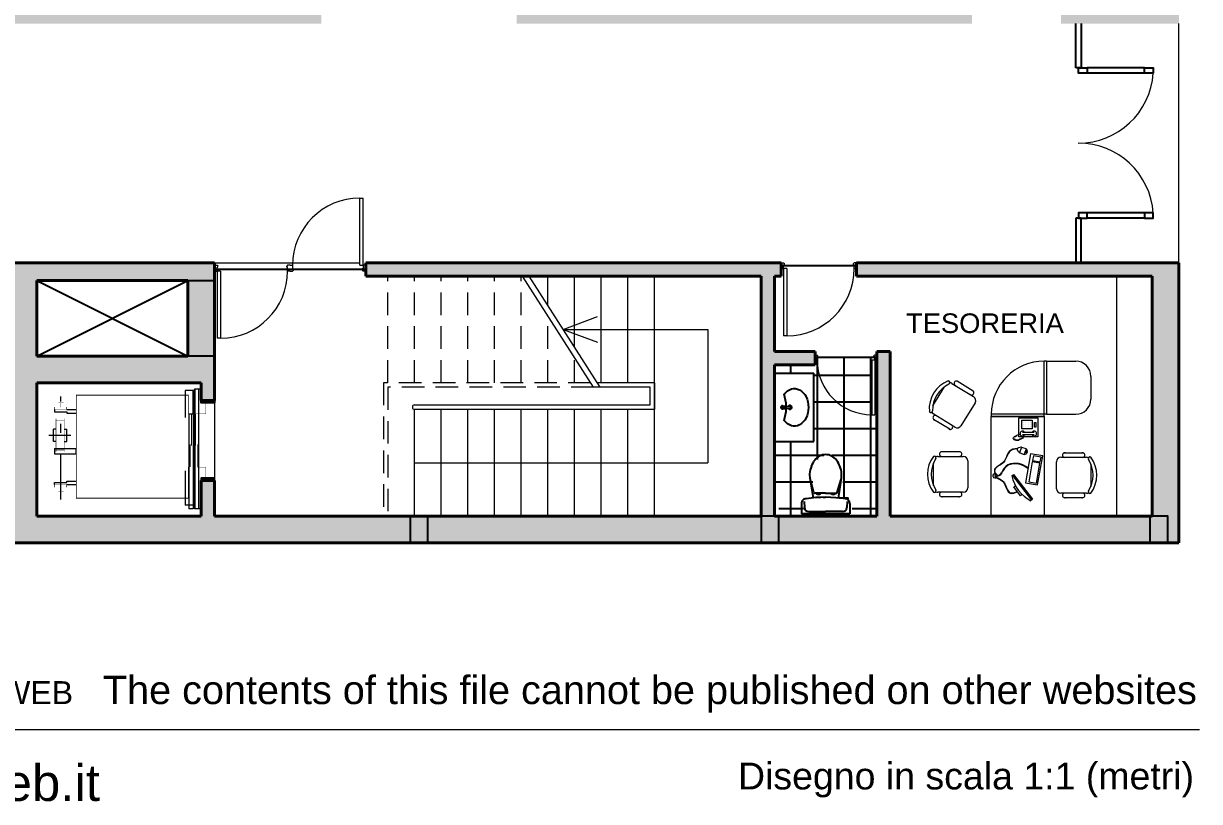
# Model space of a CAD drawing. Header units: millimetres. Extents: x 402.6 to 431.2, y 170 to 191.3.
# Drawn here: x 417.98 to 431.21, y 170.9 to 179.66 of the extents above; entities that cross this region are included whole.
import ezdxf

# ---------------------------------------------------------------- set-up
doc = ezdxf.new("R2010")
doc.units = ezdxf.units.MM
for name, pattern in [('TRATTEGGIATA', [19.05, 12.7, -6.35]), ('TRATTEGGIATA2', [9.525, 6.35, -3.175]), ('TRATTO-PUNTO', [1, 0.5, -0.25, 0, -0.25])]:
    doc.linetypes.add(name, pattern=pattern)
for name, color, linetype, lineweight in [('ARREDI attrezzature - furniture', 175, 'Continuous', 9), ('MURATURA sezioni - section wall', 7, 'Continuous', 40), ('PORTE finestre - doors windows', 252, 'Continuous', 5), ('PROIEZIONI - projections', 145, 'Continuous', 9), ('PROIEZIONI finissime - fine lines', 251, 'Continuous', 9), ('PROIEZIONI Tratteggiate - dashed', 1, 'TRATTEGGIATA2', 9), ('SCRITTE - TXT', 252, 'Continuous', 5), ('SEZIONI medie - small section', 2, 'Continuous', 25), ('www.archweb.it - All rights reserved', 2, 'Continuous', 5)]:
    doc.layers.add(name, color=color, linetype=linetype, lineweight=lineweight)
doc.layers.add('MURATURE tratteggi - hatch wall', color=253, linetype='Continuous', true_color=0xa8a8a8)
doc.layers.add('VETRATE sezioni - windows sections', color=171, linetype='Continuous', true_color=0x4d79ff)
doc.layers.add('PAVIMENTI - flooring', color=250, linetype='Continuous')
doc.layers.add('SANITARI', color=175, linetype='Continuous')
doc.layers.add('PILASTRI - structure', color=7, linetype='Continuous', plot=False)
doc.styles.get("Standard").update_dxf_attribs({"font": 'arial.ttf'})

msp = doc.modelspace()

# ---------------------------------------------------------------- hatches: boundary and pattern name
at = {"layer": 'MURATURE tratteggi - hatch wall'}
h = msp.add_hatch(color=256, dxfattribs=at)
h.dxf.hatch_style = 1
h.paths.add_polyline_path([(413.031, 188.304), (412.781, 188.304), (412.781, 188.054), (412.826, 188.054), (412.826, 179.807), (409.821, 179.807), (409.821, 180.5), (409.632, 180.5), (409.632, 180.35), (409.671, 180.35), (409.671, 179.657), (416.675, 179.657), (416.675, 180.039), (416.726, 180.039), (416.726, 180.189), (416.525, 180.189), (416.525, 179.807), (414.526, 179.807), (414.526, 180.307), (414.376, 180.307), (414.376, 179.807), (412.976, 179.807), (412.976, 181.007), (415.617, 181.007), (415.617, 181.157), (412.976, 181.157), (412.976, 188.054), (413.031, 188.054)])
h.paths.add_polyline_path([(408.031, 188.304), (407.781, 188.304), (407.781, 188.054), (407.821, 188.054), (407.821, 188.005), (407.971, 188.005), (407.971, 188.054), (408.031, 188.054)])
h.paths.add_polyline_path([(407.971, 187.1), (407.821, 187.1), (407.821, 185.083), (407.771, 185.083), (407.771, 184.983), (407.821, 184.983), (407.821, 179.657), (408.071, 179.657), (408.071, 180.35), (408.102, 180.35), (408.102, 180.5), (407.971, 180.5)])
h.paths.add_polyline_path([(403.031, 188.044), (403.516, 188.044), (403.516, 188.305), (402.781, 188.305), (402.781, 179.657), (403.031, 179.657), (403.031, 184.982), (406.866, 184.983), (406.866, 185.083), (403.031, 185.083)])
h.paths.add_polyline_path([(419.481, 188.344), (416.999, 188.344), (416.999, 188.044), (417.831, 188.044), (417.831, 180.189), (417.701, 180.189), (417.701, 180.039), (417.831, 180.039), (417.831, 179.657), (421.331, 179.657), (421.331, 179.807), (419.681, 179.807), (419.681, 180.307), (419.531, 180.307), (419.531, 179.807), (418.131, 179.807), (418.131, 181.007), (419.681, 181.007), (419.681, 181.157), (418.131, 181.157), (418.131, 183.157), (421.331, 183.157), (421.331, 183.307), (418.131, 183.307), (418.131, 188.044), (419.481, 188.044)])
h.paths.add_polyline_path([(423.643, 188.344), (420.981, 188.344), (420.981, 188.044), (422.331, 188.044), (422.331, 179.957), (422.481, 179.957), (422.481, 188.044), (423.643, 188.044)])
h.paths.add_polyline_path([(427.818, 188.344), (425.143, 188.344), (425.143, 188.044), (426.306, 188.044), (426.306, 183.307), (423.481, 183.307), (423.481, 183.157), (426.306, 183.157), (426.306, 181.157), (424.756, 181.157), (424.756, 181.007), (426.306, 181.007), (426.306, 179.807), (424.906, 179.807), (424.906, 180.307), (424.756, 180.307), (424.756, 179.807), (423.531, 179.807), (423.531, 179.657), (428.655, 179.657), (428.655, 179.807), (428.006, 179.807), (428.006, 180.307), (427.856, 180.307), (427.856, 179.807), (426.456, 179.807), (426.456, 181.007), (428.006, 181.007), (428.006, 181.157), (426.456, 181.157), (426.456, 183.157), (429.681, 183.157), (429.681, 183.307), (426.456, 183.307), (426.456, 188.044), (427.818, 188.044)])
h.paths.add_polyline_path([(430.981, 188.344), (429.318, 188.344), (429.318, 188.044), (430.681, 188.044), (430.681, 179.807), (429.655, 179.807), (429.655, 179.657), (430.981, 179.657)])
h.paths.add_polyline_path([(430.981, 176.965), (427.355, 176.965), (427.355, 176.815), (430.681, 176.815), (430.681, 174.115), (427.731, 174.115), (427.731, 175.965), (427.581, 175.965), (427.581, 174.115), (426.431, 174.115), (426.431, 175.815), (426.887, 175.815), (426.887, 175.965), (426.431, 175.965), (426.431, 176.815), (426.505, 176.815), (426.505, 176.965), (421.831, 176.965), (421.831, 176.815), (426.281, 176.815), (426.281, 174.115), (420.131, 174.115), (420.131, 174.515), (419.981, 174.515), (419.981, 174.115), (418.131, 174.115), (418.131, 175.615), (419.981, 175.615), (419.981, 175.415), (420.131, 175.415), (420.131, 176.965), (417.831, 176.965), (417.831, 175.965), (415.979, 175.965), (415.979, 175.815), (417.831, 175.815), (417.831, 174.115), (413.581, 174.115), (413.581, 176.815), (416.629, 176.815), (416.629, 176.965), (410.382, 176.965), (410.382, 176.815), (413.431, 176.815), (413.431, 174.115), (409.181, 174.115), (409.181, 175.815), (411.032, 175.815), (411.032, 175.965), (409.181, 175.965), (409.181, 176.965), (408.568, 176.965), (408.568, 176.815), (409.031, 176.815), (409.031, 174.115), (402.981, 174.115), (402.981, 176.815), (404.085, 176.815), (404.085, 176.965), (402.781, 176.965), (402.781, 173.815), (430.981, 173.815)])
h.paths.add_polyline_path([(419.831, 176.765), (419.831, 175.915), (418.131, 175.915), (418.131, 176.765)], flags=16)
at = {"layer": 'PAVIMENTI - flooring'}
h = msp.add_hatch(dxfattribs=at)
h.set_pattern_fill('_USER', color=256, scale=0.3, angle=90, style=0, double=1, pattern_type=0)
h.set_pattern_definition([(90, (446.41502, 103.99852), (-0.3, 1e-16), []), (180, (446.41502, 103.99852), (-1e-16, -0.3), [])])
h.paths.add_polyline_path([(427.581, 174.115), (426.481, 174.115), (426.481, 174.465), (426.431, 174.465), (426.431, 174.955), (426.874, 174.955), (426.874, 175.721), (426.431, 175.721), (426.431, 175.815), (426.887, 175.815), (426.887, 175.872), (426.91, 175.872, 0.414214), (427.527, 175.255), (427.558, 175.255), (427.558, 175.872), (427.581, 175.872), (427.581, 175.815)])
h.paths.add_polyline_path([(427.099, 174.79, 0.114706), (427.031, 174.806, 0.114706), (426.963, 174.79, 0.110468), (426.909, 174.743, 0.091357), (426.87, 174.675, 0.083251), (426.851, 174.591, 0.069464), (426.858, 174.522), (426.89, 174.319, 0.013532), (426.811, 174.309, 0.414361), (426.758, 174.256), (426.758, 174.141), (427.303, 174.141), (427.303, 174.256, 0.294145), (427.272, 174.304), (427.285, 174.304), (427.285, 174.321), (427.189, 174.321, -0.026908), (427.183, 174.318, 0.001904), (427.172, 174.319), (427.203, 174.514, 0.077173), (427.211, 174.591, 0.083251), (427.192, 174.675, 0.091357), (427.153, 174.743, 0.110468)], flags=16)
h.paths.add_polyline_path([(426.9, 174.379, -0.000145), (426.9, 174.379, -7656.146093), (426.9, 174.379, -0.000055), (426.9, 174.379, -0.000181), (426.9, 174.379, -4010.365613)], flags=0)
h.paths.add_polyline_path([(427.15, 174.371), (427.031, 174.371), (426.927, 174.371, 0.611278), (426.975, 174.371), (427.031, 174.371), (427.092, 174.371, 0.611278), (427.14, 174.371), (427.15, 174.371, 0.298545), (427.162, 174.379, -0.298545)], flags=0)
h.paths.add_polyline_path([(427.527, 175.255, -0.414214), (426.91, 175.872), (426.91, 175.898), (427.558, 175.898), (427.558, 175.872), (427.527, 175.872)])

# ---------------------------------------------------------------- linework, layer by layer
at = {"layer": 'ARREDI attrezzature - furniture', "linetype": 'Continuous', "ltscale": 0.8}
for p, q in [((430.281, 174.115), (430.281, 176.815)), ((429.467, 175.261), (429.467, 175.858)), ((429.492, 175.858), (429.467, 175.858)), ((429.492, 175.858), (429.82, 175.858)), ((429.492, 175.858), (429.492, 175.261)), ((428.428, 175.608), (428.671, 175.459)), ((428.667, 175.521), (428.485, 175.633)), ((429.991, 175.687), (429.991, 175.431)), ((428.213, 175.356), (428.344, 175.569)), ((428.688, 175.389), (428.529, 175.131)), ((428.46, 175.115), (428.216, 175.265)), ((428.403, 175.091), (428.22, 175.203)), ((429.467, 175.261), (428.869, 175.261)), ((428.869, 175.261), (428.869, 175.235)), ((429.467, 175.235), (428.869, 175.235)), ((428.869, 175.235), (429.467, 175.235)), ((428.869, 174.115), (428.869, 175.235)), ((429.181, 175.006), (429.181, 175.221)), ((429.181, 175.221), (429.394, 175.221)), ((429.214, 175.095), (429.214, 175.193)), ((429.214, 175.193), (429.329, 175.193)), ((429.329, 175.193), (429.329, 175.095)), ((429.394, 175.221), (429.394, 175.006)), ((429.492, 175.261), (429.467, 175.261)), ((429.467, 175.235), (429.467, 175.261)), ((429.467, 175.235), (429.467, 174.115)), ((429.492, 175.261), (429.82, 175.261)), ((429.329, 175.095), (429.214, 175.095)), ((429.234, 175.169), (429.234, 175.169)), ((429.234, 175.144), (429.234, 175.144)), ((429.234, 175.119), (429.234, 175.119)), ((429.259, 175.169), (429.259, 175.169)), ((429.259, 175.144), (429.259, 175.144)), ((429.259, 175.119), (429.259, 175.119)), ((429.284, 175.169), (429.284, 175.169)), ((429.284, 175.144), (429.284, 175.144)), ((429.284, 175.119), (429.284, 175.119)), ((429.308, 175.169), (429.308, 175.169)), ((429.308, 175.144), (429.308, 175.144)), ((429.308, 175.119), (429.308, 175.119)), ((429.358, 175.115), (429.358, 175.169)), ((429.358, 175.169), (429.37, 175.169)), ((429.37, 175.115), (429.358, 175.115)), ((429.37, 175.169), (429.37, 175.115)), ((429.116, 175), (429.111, 174.984)), ((429.124, 174.987), (429.119, 174.972)), ((429.129, 175.014), (429.124, 174.998)), ((429.134, 174.982), (429.129, 174.966)), ((429.14, 175.019), (429.134, 175.003)), ((429.145, 174.977), (429.14, 174.961)), ((429.15, 175.024), (429.145, 175.008)), ((429.155, 174.977), (429.15, 174.961)), ((429.161, 175.029), (429.155, 175.014)), ((429.166, 174.977), (429.161, 174.961)), ((429.196, 175.034), (429.166, 175.024)), ((429.176, 174.977), (429.171, 174.961)), ((429.394, 175.006), (429.181, 175.006)), ((429.187, 174.982), (429.182, 174.966)), ((429.197, 174.987), (429.192, 174.972)), ((429.208, 174.993), (429.203, 174.977)), ((429.218, 174.998), (429.213, 174.982)), ((429.353, 175.056), (429.221, 175.056)), ((429.353, 175.03), (429.221, 175.03)), ((429.229, 175.003), (429.224, 174.987)), ((428.52, 174.837), (428.305, 174.837)), ((429.21, 174.889), (429.188, 174.828)), ((429.191, 174.827), (429.24, 174.809)), ((429.262, 174.87), (429.213, 174.888)), ((429.262, 174.87), (429.24, 174.809)), ((429.313, 174.816), (429.255, 174.49)), ((429.45, 174.791), (429.313, 174.816)), ((429.69, 174.827), (429.904, 174.827)), ((428.219, 174.459), (428.219, 174.71)), ((428.269, 174.786), (428.555, 174.786)), ((428.606, 174.736), (428.606, 174.433)), ((429.332, 174.724), (429.293, 174.501)), ((429.417, 174.709), (429.332, 174.724)), ((429.344, 174.792), (429.335, 174.741)), ((429.335, 174.741), (429.421, 174.726)), ((429.43, 174.777), (429.344, 174.792)), ((429.378, 174.486), (429.417, 174.709)), ((429.392, 174.466), (429.45, 174.791)), ((429.421, 174.726), (429.43, 174.777)), ((429.603, 174.423), (429.603, 174.726)), ((429.654, 174.776), (429.94, 174.776)), ((429.99, 174.7), (429.99, 174.449)), ((429.101, 174.566), (429.121, 174.581)), ((429.11, 174.573), (429.322, 174.295)), ((429.121, 174.581), (429.334, 174.304)), ((429.125, 174.442), (429.143, 174.456)), ((429.2, 174.344), (429.125, 174.442)), ((429.255, 174.49), (429.392, 174.466)), ((429.293, 174.501), (429.378, 174.486)), ((428.555, 174.383), (428.269, 174.383)), ((428.52, 174.332), (428.305, 174.332)), ((429.218, 174.358), (429.2, 174.344)), ((429.334, 174.304), (429.313, 174.288)), ((429.94, 174.373), (429.654, 174.373)), ((429.69, 174.322), (429.904, 174.322)), ((429.467, 174.115), (428.869, 174.115))]:
    msp.add_line(p, q, dxfattribs=at)
for centre, radius, start, end in [((429.467, 175.261), 0.597, 90, 180), ((429.82, 175.687), 0.171, 0, 90), ((428.508, 175.322), 0.336, 111.5471, 185.2869), ((428.539, 175.303), 0.33, 115.9927, 180.8412), ((428.386, 175.616), 0.0184, 296.3896, 95.107), ((428.401, 175.565), 0.0504, 58.417, 86.0014), ((428.478, 175.608), 0.0263, 42.1568, 254.6772), ((428.648, 175.503), 0.0263, 222.1568, 74.6772), ((428.645, 175.416), 0.0504, 328.417, 58.417), ((429.82, 175.431), 0.171, 270, 0), ((428.19, 175.298), 0.0184, 201.7269, 0.4444), ((428.243, 175.308), 0.0504, 210.8325, 238.417), ((428.24, 175.221), 0.0263, 42.1568, 254.6772), ((428.41, 175.116), 0.0263, 222.1568, 74.6772), ((428.486, 175.158), 0.0504, 238.417, 328.417), ((429.221, 175.043), 0.0275, 28.4915, 331.5085), ((429.353, 175.043), 0.0275, 208.4915, 151.5085), ((428.313, 174.812), 0.0263, 73.7398, 286.2602), ((428.512, 174.812), 0.0263, 253.7398, 106.2602), ((429.181, 174.865), 0.02, 106.6074, 213.2226), ((429.258, 174.916), 0.112, 213.2226, 229.5202), ((429.207, 174.777), 0.112, 90.3098, 106.6074), ((429.198, 174.846), 0.02, 229.5202, 249.915), ((429.207, 174.869), 0.02, 69.915, 90.3098), ((429.244, 174.842), 0.0333, 262.4436, 57.3865), ((429.697, 174.801), 0.0263, 73.7398, 286.2602), ((429.897, 174.801), 0.0263, 253.7398, 106.2602), ((428.488, 174.585), 0.336, 143.1301, 216.8699), ((428.525, 174.585), 0.33, 147.5758, 212.4242), ((428.23, 174.771), 0.0184, 327.9726, 126.6901), ((428.269, 174.736), 0.0504, 90, 117.5844), ((428.555, 174.736), 0.0504, 0, 90), ((429.145, 174.549), 0.167, 122.059, 160.2445), ((429.145, 174.549), 0.162, 122.059, 160.2445), ((429.14, 174.489), 0.219, 48.7671, 112.5213), ((429.14, 174.489), 0.214, 47.9501, 112.5213), ((429.654, 174.726), 0.0504, 90, 180), ((429.94, 174.726), 0.0504, 62.4156, 90), ((429.979, 174.761), 0.0184, 53.3099, 212.0274), ((429.685, 174.574), 0.33, 327.5758, 32.4242), ((429.721, 174.574), 0.336, 323.1301, 36.8699), ((428.913, 174.569), 0.025, 98.6852, 293.7496), ((428.912, 174.567), 0.0025, 80.1702, 260.1702), ((428.925, 174.639), 0.0763, 260.1702, 331.655), ((428.913, 174.569), 0.025, 0.2706, 91.7243), ((428.925, 174.639), 0.0713, 260.1702, 331.655), ((428.915, 174.58), 0.0015, 196.9746, 16.9746), ((428.916, 174.551), 0.00256, 82.7199, 237.8532), ((428.913, 174.569), 0.025, 308.5269, 348.357), ((429.517, 174.664), 0.428, 193.2919, 241.5961), ((428.23, 174.398), 0.0184, 233.3099, 32.0274), ((428.555, 174.433), 0.0504, 270, 0), ((429.654, 174.423), 0.0504, 180, 270), ((429.979, 174.387), 0.0184, 147.9726, 306.6901), ((428.269, 174.433), 0.0504, 242.4156, 270), ((428.313, 174.358), 0.0263, 73.7398, 286.2602), ((428.512, 174.358), 0.0263, 253.7398, 106.2602), ((429.697, 174.347), 0.0263, 73.7398, 286.2602), ((429.897, 174.347), 0.0263, 253.7398, 106.2602), ((429.94, 174.423), 0.0504, 270, 297.5844)]:
    msp.add_arc(centre, radius, start, end, dxfattribs=at)
msp.add_ellipse((429.263, 174.835), major_axis=(-0.0122, 0.0045), ratio=0.484801, start_param=3.141593, end_param=9.424778, dxfattribs=at)
for points, knots in [([(429.161, 174.875), (429.129, 174.87), (429.097, 174.865), (429.054, 174.824), (429.045, 174.789), (429.019, 174.733), (429.001, 174.714), (428.952, 174.681), (428.919, 174.666), (428.9, 174.623), (428.907, 174.601), (428.913, 174.579)], [0, 0, 0, 0, 0.0898766, 0.0898766, 0.1845551, 0.1845551, 0.2700311, 0.2700311, 0.3555071, 0.3555071, 0.4162577, 0.4162577, 0.4162577, 0.4162577]), ([(429.162, 174.872), (429.132, 174.867), (429.055, 174.855), (429.041, 174.741), (428.969, 174.686), (428.895, 174.648), (428.91, 174.599), (428.916, 174.58)], [0, 0, 0, 0, 0.084345, 0.2142081, 0.2766794, 0.3619183, 0.4162577, 0.4162577, 0.4162577, 0.4162577]), ([(428.914, 174.549), (428.955, 174.534), (428.994, 174.52), (429.039, 174.443), (429.047, 174.384), (429.107, 174.365), (429.136, 174.377), (429.166, 174.389)], [0, 0, 0, 0, 0.1263052, 0.1263052, 0.2526104, 0.2526104, 0.3315435, 0.3315435, 0.3315435, 0.3315435]), ([(428.916, 174.554), (428.953, 174.541), (429.035, 174.511), (429.054, 174.351), (429.134, 174.381), (429.163, 174.393)], [0, 0, 0, 0, 0.114804, 0.2513324, 0.3315435, 0.3315435, 0.3315435, 0.3315435])]:
    msp.add_open_spline(points, degree=3, knots=knots, dxfattribs=at)
at = {"layer": 'MURATURA sezioni - section wall'}
for p, q in [((417.831, 176.965), (420.131, 176.965)), ((420.131, 175.415), (420.131, 176.965)), ((421.831, 176.965), (421.831, 176.815)), ((426.505, 176.965), (421.831, 176.965)), ((426.505, 176.815), (426.505, 176.965)), ((427.355, 176.965), (430.981, 176.965)), ((427.355, 176.965), (427.355, 176.815)), ((430.981, 173.815), (430.981, 176.965)), ((426.281, 176.815), (421.831, 176.815)), ((426.281, 174.115), (426.281, 176.815)), ((426.431, 176.815), (426.505, 176.815)), ((426.431, 175.965), (426.431, 176.815)), ((427.355, 176.815), (430.681, 176.815)), ((430.681, 176.815), (430.681, 174.115)), ((418.131, 175.915), (418.131, 176.765)), ((418.131, 176.765), (419.831, 176.765)), ((419.831, 175.915), (419.831, 176.765)), ((419.831, 175.915), (418.131, 175.915)), ((426.431, 175.965), (426.887, 175.965)), ((426.887, 175.965), (426.887, 175.815)), ((427.581, 175.965), (427.581, 174.115)), ((427.581, 175.965), (427.731, 175.965)), ((427.731, 175.965), (427.731, 174.115)), ((426.431, 175.815), (426.887, 175.815)), ((426.431, 174.115), (426.431, 175.815)), ((427.581, 175.815), (427.581, 175.815)), ((418.131, 174.115), (418.131, 175.615)), ((419.981, 175.615), (418.131, 175.615)), ((419.981, 175.615), (419.981, 175.415)), ((419.981, 175.415), (420.131, 175.415)), ((419.981, 174.515), (419.981, 174.115)), ((420.131, 174.515), (419.981, 174.515)), ((420.131, 174.115), (420.131, 174.515)), ((419.981, 174.115), (418.131, 174.115)), ((426.281, 174.115), (420.131, 174.115)), ((427.581, 174.115), (426.431, 174.115)), ((427.731, 174.115), (430.681, 174.115))]:
    msp.add_line(p, q, dxfattribs=at)
msp.add_lwpolyline([(402.781, 176.965), (402.781, 173.815), (430.981, 173.815)], dxfattribs=at)
at = {"layer": 'PAVIMENTI - flooring'}
for p, q in [((426.505, 176.934), (427.355, 176.934)), ((421.831, 176.89), (420.131, 176.89)), ((418.131, 175.915), (419.831, 176.765)), ((418.131, 176.765), (419.831, 175.915)), ((419.831, 176.765), (420.131, 176.765)), ((420.131, 175.915), (419.831, 175.915)), ((427.587, 175.898), (426.887, 175.898))]:
    msp.add_line(p, q, dxfattribs=at)
at = {"layer": 'PILASTRI - structure'}
for points in [[(422.331, 173.815), (422.531, 173.815), (422.531, 174.115), (422.331, 174.115)], [(426.281, 173.815), (426.481, 173.815), (426.481, 174.115), (426.281, 174.115)], [(430.656, 173.815), (430.856, 173.815), (430.856, 174.115), (430.656, 174.115)]]:
    msp.add_lwpolyline(points, close=True, dxfattribs=at)
at = {"layer": 'PORTE finestre - doors windows', "color": 2}
for p, q in [((421.765, 177.693), (421.803, 177.693)), ((421.765, 176.937), (421.765, 177.693)), ((421.803, 176.937), (421.803, 177.693)), ((420.131, 176.937), (420.159, 176.937)), ((420.159, 176.937), (420.169, 176.928)), ((420.159, 176.914), (420.169, 176.914)), ((420.159, 176.871), (420.159, 176.914)), ((420.169, 176.914), (420.169, 176.928)), ((420.953, 176.937), (420.943, 176.928)), ((420.943, 176.914), (420.943, 176.928)), ((420.953, 176.914), (420.943, 176.914)), ((420.981, 176.937), (420.953, 176.937)), ((420.953, 176.871), (420.953, 176.914)), ((420.981, 176.937), (421.009, 176.937)), ((421.009, 176.937), (421.009, 176.895)), ((421.765, 176.937), (421.803, 176.937)), ((421.803, 176.937), (421.803, 176.895)), ((421.831, 176.937), (421.803, 176.937)), ((426.505, 176.965), (426.534, 176.965)), ((426.534, 176.965), (426.543, 176.956)), ((426.534, 176.941), (426.543, 176.941)), ((426.534, 176.899), (426.534, 176.941)), ((426.543, 176.941), (426.543, 176.956)), ((427.327, 176.965), (427.318, 176.956)), ((427.318, 176.941), (427.318, 176.956)), ((427.327, 176.941), (427.318, 176.941)), ((427.355, 176.965), (427.327, 176.965)), ((427.327, 176.899), (427.327, 176.941)), ((420.131, 176.871), (420.159, 176.871)), ((420.197, 176.871), (420.159, 176.871)), ((420.159, 176.871), (420.159, 176.116)), ((420.197, 176.871), (420.197, 176.116)), ((420.981, 176.871), (420.953, 176.871)), ((420.981, 176.871), (421.009, 176.871)), ((421.009, 176.895), (421.019, 176.895)), ((421.009, 176.871), (421.019, 176.881)), ((421.019, 176.895), (421.019, 176.881)), ((421.793, 176.895), (421.793, 176.881)), ((421.803, 176.895), (421.793, 176.895)), ((421.803, 176.871), (421.793, 176.881)), ((421.831, 176.871), (421.803, 176.871)), ((426.505, 176.899), (426.534, 176.899)), ((426.571, 176.899), (426.534, 176.899)), ((426.534, 176.899), (426.534, 176.143)), ((426.571, 176.899), (426.571, 176.143)), ((427.355, 176.899), (427.327, 176.899)), ((426.571, 176.143), (426.534, 176.143)), ((420.197, 176.116), (420.159, 176.116)), ((426.887, 175.926), (426.91, 175.926)), ((426.887, 175.872), (426.91, 175.872)), ((426.91, 175.926), (426.918, 175.918)), ((426.91, 175.907), (426.918, 175.907)), ((426.91, 175.872), (426.91, 175.907)), ((426.918, 175.907), (426.918, 175.918)), ((427.527, 175.872), (427.558, 175.872)), ((427.527, 175.872), (427.527, 175.255)), ((427.558, 175.926), (427.55, 175.918)), ((427.55, 175.907), (427.55, 175.918)), ((427.558, 175.907), (427.55, 175.907)), ((427.581, 175.926), (427.558, 175.926)), ((427.558, 175.872), (427.558, 175.907)), ((427.558, 175.872), (427.558, 175.255)), ((427.581, 175.872), (427.558, 175.872)), ((427.527, 175.255), (427.558, 175.255))]:
    msp.add_line(p, q, dxfattribs=at)
at = {"layer": 'PORTE finestre - doors windows'}
msp.add_line((420.131, 175.415), (420.131, 174.515), dxfattribs=at)
at = {"layer": 'PORTE finestre - doors windows', "color": 251}
for centre, radius, start, end in [((421.765, 176.937), 0.756, 90, 180), ((420.197, 176.871), 0.756, 270, 0), ((426.571, 176.899), 0.756, 270, 0), ((427.527, 175.872), 0.617, 180, 270)]:
    msp.add_arc(centre, radius, start, end, dxfattribs=at)
at = {"layer": 'PROIEZIONI - projections'}
for p, q in [((424.396, 175.565), (423.597, 176.815)), ((424.468, 175.565), (423.67, 176.815)), ((423.881, 176.484), (423.881, 176.815)), ((424.181, 176.015), (424.181, 176.815)), ((424.481, 175.615), (424.481, 176.815)), ((424.781, 175.615), (424.781, 176.815)), ((425.081, 175.615), (425.081, 176.815)), ((425.081, 175.615), (424.436, 175.615)), ((425.081, 175.615), (425.081, 175.315)), ((425.081, 175.315), (425.081, 175.615)), ((425.031, 175.565), (424.396, 175.565)), ((425.031, 175.365), (425.031, 175.565)), ((422.381, 175.365), (425.031, 175.365)), ((422.381, 174.115), (422.381, 175.315)), ((425.081, 175.315), (422.381, 175.315)), ((422.681, 174.115), (422.681, 175.315)), ((422.981, 174.115), (422.981, 175.315)), ((423.281, 174.115), (423.281, 175.315)), ((423.581, 174.115), (423.581, 175.315)), ((423.881, 174.115), (423.881, 175.315)), ((424.181, 174.115), (424.181, 175.315)), ((424.481, 174.115), (424.481, 175.315)), ((424.781, 174.115), (424.781, 175.315)), ((425.081, 174.115), (425.081, 175.315))]:
    msp.add_line(p, q, dxfattribs=at)
msp.add_arc((422.381, 175.34), 0.025, 90, 270, dxfattribs=at)
at = {"layer": 'PROIEZIONI finissime - fine lines'}
for p, q in [((430.981, 176.965), (430.981, 179.657)), ((420.131, 176.965), (421.765, 176.965)), ((424.053, 176.215), (424.441, 176.359)), ((424.053, 176.215), (425.681, 176.215)), ((424.053, 176.215), (424.441, 176.071)), ((425.681, 176.215), (425.681, 174.715)), ((419.981, 175.544), (419.905, 175.544)), ((419.951, 175.544), (419.951, 174.197)), ((419.841, 175.266), (419.841, 174.197)), ((419.888, 175.266), (419.888, 174.197)), ((422.381, 174.715), (425.681, 174.715)), ((419.888, 174.197), (419.841, 174.197)), ((419.981, 174.197), (419.905, 174.197))]:
    msp.add_line(p, q, dxfattribs=at)
at = {"layer": 'PROIEZIONI finissime - fine lines', "linetype": 'TRATTO-PUNTO'}
for p, q in [((418.4, 174.302), (418.4, 175.459)), ((419.888, 175.527), (419.798, 175.527)), ((419.798, 175.527), (419.798, 175.224)), ((419.888, 175.266), (419.888, 175.527)), ((419.841, 175.266), (419.888, 175.266)), ((418.267, 175.024), (418.512, 175.024)), ((419.798, 174.624), (419.798, 174.236)), ((419.888, 174.236), (419.798, 174.236))]:
    msp.add_line(p, q, dxfattribs=at)
at = {"layer": 'PROIEZIONI finissime - fine lines', "linetype": 'Continuous'}
for p, q in [((418.328, 175.313), (418.328, 175.288)), ((418.328, 175.288), (418.467, 175.288)), ((418.467, 175.313), (418.575, 175.313)), ((418.467, 175.288), (418.467, 175.273)), ((418.467, 175.273), (418.575, 175.273)), ((418.347, 175.094), (418.317, 175.094)), ((418.317, 174.954), (418.317, 175.094)), ((418.439, 175.094), (418.469, 175.094)), ((418.469, 174.954), (418.469, 175.094)), ((418.347, 174.954), (418.317, 174.954)), ((418.439, 174.954), (418.469, 174.954)), ((418.328, 174.876), (418.328, 174.846)), ((418.328, 174.876), (418.575, 174.876)), ((418.328, 174.846), (418.328, 174.816)), ((418.328, 174.816), (418.575, 174.816)), ((418.575, 174.816), (418.575, 174.876)), ((418.328, 174.469), (418.328, 174.494)), ((418.328, 174.494), (418.467, 174.494)), ((418.467, 174.494), (418.467, 174.509)), ((418.467, 174.509), (418.575, 174.509)), ((418.467, 174.469), (418.575, 174.469))]:
    msp.add_line(p, q, dxfattribs=at)
at = {"layer": 'PROIEZIONI finissime - fine lines', "linetype": 'Continuous', "const_width": 0.005}
for points in [[(418.328, 175.313), (418.328, 175.343)], [(418.328, 175.313), (418.467, 175.313), (418.467, 175.343)], [(418.372, 175.39), (418.432, 175.39)], [(418.402, 175.339), (418.402, 175.39)], [(418.347, 174.84), (418.347, 175.209)], [(418.347, 175.19), (418.439, 175.19)], [(418.439, 174.84), (418.439, 175.209)], [(418.347, 174.858), (418.439, 174.858)], [(418.328, 174.469), (418.467, 174.469), (418.467, 174.439)], [(418.328, 174.469), (418.328, 174.439)], [(418.402, 174.443), (418.402, 174.392)], [(418.372, 174.392), (418.432, 174.392)]]:
    msp.add_lwpolyline(points, dxfattribs=at)
at = {"layer": 'PROIEZIONI finissime - fine lines'}
for centre, start, end in [((429.85, 179.156), 269.9697, 356.0078), ((429.85, 177.466), 3.9888, 89.973)]:
    msp.add_arc(centre, 0.845, start, end, dxfattribs=at)
at = {"layer": 'PROIEZIONI Tratteggiate - dashed', "linetype": 'TRATTEGGIATA', "ltscale": 0.02}
for p, q in [((422.081, 175.615), (422.081, 176.815)), ((422.381, 175.615), (422.381, 176.815)), ((422.681, 175.615), (422.681, 176.815)), ((422.981, 175.615), (422.981, 176.815)), ((423.281, 175.615), (423.281, 176.815)), ((423.581, 175.615), (423.581, 176.815)), ((423.881, 175.615), (423.881, 176.371)), ((424.181, 175.615), (424.181, 175.901)), ((424.364, 175.615), (422.031, 175.615)), ((422.031, 175.615), (422.031, 174.115)), ((424.396, 175.565), (422.081, 175.565)), ((422.081, 175.565), (422.081, 174.115))]:
    msp.add_line(p, q, dxfattribs=at)
at = {"layer": 'SANITARI'}
for p, q in [((426.431, 175.721), (426.874, 175.721)), ((426.874, 174.955), (426.874, 175.721)), ((426.523, 175.355), (426.607, 175.348)), ((426.523, 175.321), (426.607, 175.328)), ((426.431, 174.955), (426.874, 174.955)), ((426.764, 174.278), (426.768, 174.212)), ((427.247, 174.278), (427.244, 174.212)), ((426.733, 174.256), (426.733, 174.141)), ((427.278, 174.141), (426.733, 174.141)), ((426.817, 174.165), (427.006, 174.165)), ((427.195, 174.165), (427.006, 174.165)), ((427.278, 174.256), (427.278, 174.141))]:
    msp.add_line(p, q, dxfattribs=at)
at = {"layer": 'SANITARI', "linetype": 'Continuous'}
for p, q in [((426.83, 174.543), (426.865, 174.317)), ((427.182, 174.543), (427.147, 174.317)), ((426.875, 174.379), (426.843, 174.494)), ((427.137, 174.379), (427.17, 174.494)), ((427.006, 174.371), (426.887, 174.371)), ((426.979, 174.326), (427.006, 174.326)), ((427.006, 174.371), (427.125, 174.371)), ((427.164, 174.321), (427.26, 174.321)), ((427.247, 174.304), (427.26, 174.304)), ((427.26, 174.304), (427.26, 174.321))]:
    msp.add_line(p, q, dxfattribs=at)
at = {"layer": 'SANITARI'}
msp.add_lwpolyline([(426.538, 175.335), (426.563, 175.335), (426.563, 175.34), (426.538, 175.34)], dxfattribs=at)
for radius in [0.0153, 0.00893]:
    msp.add_circle((426.523, 175.338), radius, dxfattribs=at)
for centre, radius, start, end in [((426.716, 175.356), 0.219, 143.1251, 144.2182), ((426.099, 175.338), 0.464, 1.6999, 18.4665), ((426.521, 175.338), 0.0171, 85.3673, 277.0247), ((426.099, 175.338), 0.464, 341.524, 358.2904), ((426.605, 175.338), 0.0223, 212.0006, 147.9648), ((426.607, 175.338), 0.0102, 269.995, 89.995), ((426.926, 174.383), 0.0271, 207.1269, 332.8731), ((427.091, 174.383), 0.0271, 207.1269, 332.8731), ((426.817, 174.214), 0.0495, 182.7262, 270), ((427.195, 174.214), 0.0495, 270, 357.2738)]:
    msp.add_arc(centre, radius, start, end, dxfattribs=at)
at = {"layer": 'SANITARI', "linetype": 'Continuous'}
for centre, radius, start, end in [((427.006, 174.652), 0.154, 90, 116.1744), ((427.006, 174.652), 0.154, 63.8256, 90), ((427.086, 174.576), 0.26, 157.7163, 176.7523), ((427.049, 174.603), 0.217, 139.8777, 160.7571), ((427.017, 174.645), 0.165, 118.3592, 143.5744), ((426.995, 174.645), 0.165, 36.4256, 61.6408), ((426.962, 174.603), 0.217, 19.2429, 40.1223), ((426.926, 174.576), 0.26, 3.2477, 22.2837), ((427.078, 174.582), 0.252, 177.9707, 197.3142), ((426.935, 174.579), 0.251, 343.2605, 2.6295), ((427.01, 174.573), 0.185, 200.8907, 205.426), ((427.002, 174.573), 0.185, 334.574, 339.1093), ((426.786, 174.256), 0.0529, 89.9712, 180), ((427.008, 172.869), 1.457, 81.2126, 98.7366), ((426.887, 174.385), 0.0136, 203.4398, 270), ((427.125, 174.385), 0.0136, 270, 336.5602), ((427.137, 174.369), 0.0548, 287.6783, 298.8861), ((427.226, 174.256), 0.0529, 0, 85.0586)]:
    msp.add_arc(centre, radius, start, end, dxfattribs=at)
at = {"layer": 'SANITARI', "extrusion": (0, 0, -1)}
msp.add_ellipse((426.654, 175.338), major_axis=(0, -0.212), ratio=0.749975, start_param=2.333981, end_param=7.090848, dxfattribs=at)
at = {"layer": 'SEZIONI medie - small section'}
for p, q in [((429.82, 179.157), (429.82, 179.657)), ((429.88, 179.657), (429.88, 179.157)), ((429.88, 179.157), (429.82, 179.157)), ((429.82, 177.465), (429.82, 176.965)), ((429.88, 177.465), (429.82, 177.465)), ((429.88, 176.965), (429.88, 177.465)), ((419.905, 175.544), (419.905, 174.197))]:
    msp.add_line(p, q, dxfattribs=at)
for points in [[(429.95, 179.097), (429.85, 179.097), (429.85, 179.157), (429.95, 179.157), (429.95, 179.097)], [(430.693, 179.097), (430.593, 179.097), (430.593, 179.157), (430.693, 179.157), (430.693, 179.097)], [(429.95, 177.525), (429.85, 177.525), (429.85, 177.465), (429.95, 177.465), (429.95, 177.525)], [(430.693, 177.525), (430.593, 177.525), (430.593, 177.465), (430.693, 177.465), (430.693, 177.525)]]:
    msp.add_lwpolyline(points, dxfattribs=at)
at = {"layer": 'SEZIONI medie - small section', "const_width": 0.01}
for points in [[(419.836, 175.266), (419.836, 175.476), (418.575, 175.476), (418.575, 174.316), (419.836, 174.316), (419.836, 174.666)], [(419.871, 174.908), (419.871, 175.259)], [(419.918, 174.908), (419.918, 175.267)], [(419.855, 174.666), (419.855, 174.921)], [(419.937, 174.666), (419.937, 174.921)]]:
    msp.add_lwpolyline(points, dxfattribs=at)
at = {"layer": 'SEZIONI medie - small section', "linetype": 'Continuous', "const_width": 0.005}
for points in [[(419.919, 175.266), (420.033, 175.266), (420.033, 175.387), (420.018, 175.387)], [(419.937, 174.666), (420.033, 174.666), (420.033, 174.542), (420.018, 174.542)]]:
    msp.add_lwpolyline(points, dxfattribs=at)
at = {"layer": 'SEZIONI medie - small section'}
for points in [[(419.981, 175.415), (420.131, 175.415), (420.131, 175.39), (419.981, 175.39)], [(419.981, 174.515), (420.131, 174.515), (420.131, 174.54), (419.981, 174.54)]]:
    msp.add_lwpolyline(points, close=True, dxfattribs=at)
at = {"layer": 'VETRATE sezioni - windows sections'}
for p, q in [((430.593, 179.157), (429.95, 179.157)), ((430.593, 179.097), (429.95, 179.097)), ((430.593, 177.525), (429.95, 177.525)), ((430.593, 177.465), (429.95, 177.465))]:
    msp.add_line(p, q, dxfattribs=at)
at = {"layer": 'www.archweb.it - All rights reserved', "color": 253}
msp.add_line((402.686, 171.715), (431.213, 171.715), dxfattribs=at)

# ---------------------------------------------------------------- texts
at = {"layer": 'SCRITTE - TXT'}
msp.add_text('TESORERIA', height=0.22, dxfattribs=at).set_placement((427.911, 176.175))
at = {"layer": 'www.archweb.it - All rights reserved', "color": 1}
msp.add_text('The contents of this file cannot be published on other websites', height=0.31896, dxfattribs=at).set_placement((418.874, 171.999))
at = {"layer": 'www.archweb.it - All rights reserved', "color": 7}
msp.add_text("E' SEVERAMENTE VIETATO PUBBLICARE I CONTENUTI DI QUESTO FILE SU ALTRI SITI WEB", height=0.25811, dxfattribs=at).set_placement((402.624, 171.999))
at = {"layer": 'www.archweb.it - All rights reserved', "color": 251}
msp.add_text('Disegno in scala 1:1 (metri)', height=0.30184, dxfattribs=at).set_placement((426.02, 171.039))
at = {"layer": 'www.archweb.it - All rights reserved'}
msp.add_text('www.archweb.it', height=0.41001, dxfattribs=at).set_placement((414.83, 170.909))

doc.saveas('drawing.dxf')
